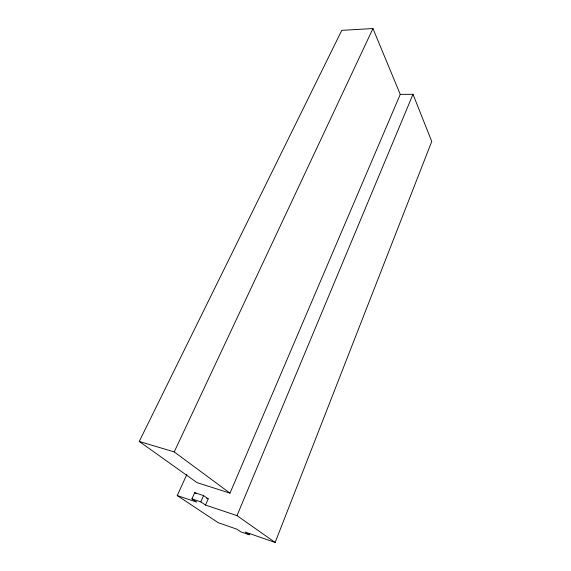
<?xml version="1.0" encoding="UTF-8"?>
<svg xmlns="http://www.w3.org/2000/svg" width="571" height="571" viewBox="0 0 571 571"><rect width="100%" height="100%" fill="white"/><g stroke="black" fill="none" stroke-linecap="round" stroke-linejoin="round"><path stroke-width="0.86" d="M249.755 533.314L249.163 534.763L245.195 532.058L275.151 542.45L431.755 141.465L412.997 94.279L400.25 94.386L229.992 493.144L197.024 482.623L139.245 441.454L341.786 30.342L372.956 28.55L400.25 94.386M275.151 542.45L237.001 515.627L412.997 94.279M237.001 515.627L205.496 505.05L208.215 498.826L203.576 495.592L194.704 492.68L191.927 498.897L196.66 502.087L177.238 495.571L186.86 474.472M205.496 505.05L200.806 501.866L203.576 495.592M229.992 493.144L174.212 451.904L372.956 28.55M139.245 441.454L174.212 451.904M206.616 498.297L208.215 498.826M191.927 498.897L200.806 501.866M249.163 534.763L240.784 531.844L236.772 529.139L218.229 522.708L177.238 495.571M194.704 492.68L196.046 493.608"/></g></svg>
